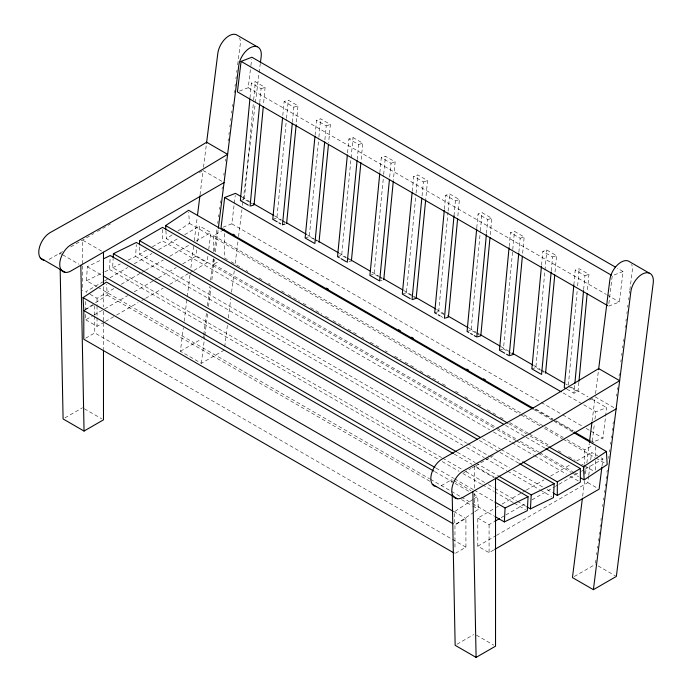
<?xml version="1.0" encoding="UTF-8"?>
<svg xmlns="http://www.w3.org/2000/svg" width="692" height="692" viewBox="0 0 692 692"><rect width="100%" height="100%" fill="white"/><g stroke="black" fill="none" stroke-linecap="round" stroke-linejoin="round"><path stroke-width="0.52" stroke-dasharray="3.46 2.59" d="M96.819 286.661L86.543 280.718L87.296 266.749L101.655 259.725M104.743 271.818L109.526 269.482L110.218 256.585M441.66 457.62L112.658 267.674L113.116 259.076M127.977 260.175L135.641 256.429L136.281 244.613M249.968 98.022L251.369 83.066L255.374 81.768L265.088 87.382L263.496 104.475M248.8 201.839L244.38 199.296L253.575 100.997M253.679 99.933L255.374 81.768M259.785 102.563L261.083 88.68L251.369 83.066M444.394 209.14L445.691 195.256L449.696 193.959L459.41 199.564L457.706 217.729M443.996 314.54L438.702 311.478L447.992 212.124M448.096 211.051L449.696 193.959M454.004 215.817L455.405 200.862L445.691 195.256M476.779 227.841L478.077 213.949L482.082 212.66L491.796 218.265L490.1 236.43M475.499 332.731L471.088 330.179L480.283 231.889M480.378 230.817L482.082 212.66M486.493 233.455L487.791 219.563L478.077 213.949M509.165 246.542L510.462 232.65L514.467 231.353L524.181 236.967L522.486 255.123M511.423 353.465L503.473 348.88L512.668 250.582M512.763 249.518L514.467 231.353M518.879 252.148L520.176 238.264L510.462 232.65M541.551 265.235L542.848 251.352L546.853 250.054L556.567 255.659L554.872 273.824M540.279 370.125L535.859 367.573L546.853 250.054M551.264 270.849L552.562 256.957L542.848 251.352M573.832 285.009L575.234 270.044L579.239 268.755L588.953 274.361L587.352 291.453M568.348 385.202L577.24 290.121M577.638 285.848L579.239 268.755M578.858 382.269L577.958 391.88L573.953 393.177L574.758 384.631M583.65 289.541L584.948 275.658L575.234 270.044M282.794 115.46L284.135 101.542L288.279 100.167L297.993 105.781L296.133 125.044M281.324 220.463L276.904 217.911L286.419 119.439M286.523 118.367L288.279 100.167M292.405 122.138L293.849 107.156L284.135 101.542M315.076 135.225L316.521 120.244L320.664 118.868L330.378 124.474L328.622 142.673M313.71 239.155L309.289 236.612L318.804 138.132M318.908 137.068L320.664 118.868M324.894 139.767L326.235 125.858L316.521 120.244M347.566 152.854L348.906 138.945L353.05 137.57L362.764 143.175L361.008 161.374M346.095 257.857L341.675 255.305L353.05 137.57M357.176 159.541L358.629 144.55L348.906 138.945M379.847 172.628L381.292 157.638L385.435 156.262L395.158 161.876L393.393 180.067M378.481 276.558L374.069 274.006L383.576 175.534M383.679 174.462L385.435 156.262M389.665 177.161L391.015 163.251L381.292 157.638M412.233 191.321L413.678 176.339L417.821 174.964L427.544 180.569L425.779 198.768M410.866 295.25L406.455 292.699L415.961 194.227M416.065 193.155L417.821 174.964M422.051 195.862L423.4 181.944L413.678 176.339M222.971 227.218L231.829 223.819L235.245 195.447M239.38 91.11L248.229 87.711L250.763 66.691M250.893 65.645L251.654 59.339M592.291 441.211L594.445 423.348M594.947 419.144L595.838 411.792L606.659 407.64L602.983 438.105L592.162 442.266M623.068 271.523L612.247 275.675L608.571 306.149L619.392 301.997L623.068 271.523L617.454 268.288M224.294 350.083L201.355 363.326L180.396 351.233L183.354 327.653M184.167 321.226L187.125 297.655M187.264 296.583L189.954 275.148M190.897 267.648L193.587 246.222M194.262 240.859L197.22 217.288M200.049 194.781L203.015 171.209M203.5 167.326L206.389 144.325M182.731 263.825L195.784 256.282L196.701 248.982M197.618 241.69L199.581 226.042L210.87 232.555L208.768 249.241M194.011 270.338L207.064 262.804L207.981 255.504M203.344 337.981L203.612 335.836M203.742 334.772L206.571 312.274M207.375 305.847L209.797 286.557M210.61 280.13L213.3 258.704M214.243 251.213L217.072 228.715M217.746 223.36L218.015 221.215M218.551 216.925L218.819 214.788M219.494 209.434L219.762 207.289M220.298 202.998L220.566 200.862M222.045 189.072L222.322 186.935M223.801 175.145L224.07 173.009M225.549 161.219L225.817 159.082M228.109 140.865L228.377 138.729M228.914 134.438L229.182 132.302M229.856 126.939L230.125 124.802M230.661 120.512L230.938 118.375M231.604 113.012L231.872 110.876M232.417 106.585L232.685 104.449M234.164 92.659L234.432 90.522M234.969 86.232L235.237 84.087M235.911 78.732L236.18 76.596M236.725 72.305L236.993 70.16M237.667 64.806L240.219 44.452A16.028 9.255 -60 0 0 239.596 38.077M201.355 363.326L204.72 336.546M204.849 335.473L207.548 314.038M208.491 306.539L210.913 287.249M211.856 279.75L214.408 259.388M215.35 251.888L218.179 229.389M224.701 346.865L227.53 324.375M228.334 317.948L230.756 298.659M231.569 292.232L234.259 270.806M235.202 263.306L238.031 240.816M238.567 236.526L241.932 209.745M242.468 205.463L255.253 103.688M255.391 102.615L259.024 73.698M259.163 72.625L260.235 64.053M582.673 496.138L584.558 481.139M585.501 473.639L586.314 467.204M586.851 462.922L589.273 443.633M592.101 421.134L595.059 397.554M595.553 393.679L598.442 370.678M496.449 535.392L587.828 482.635L588.615 476.373M588.745 475.335L590.06 464.903M590.717 459.687L591.634 452.395L597.706 455.898M601.997 466.209L602.914 458.908L598.571 456.4M595.527 563.262L595.924 560.044M596.599 554.69L596.867 552.545M597.412 548.263L597.68 546.118M598.346 540.763L598.623 538.618M599.16 534.336L599.428 532.191M600.102 526.837L600.371 524.692M600.907 520.41L601.175 518.265M602.654 506.483L602.931 504.338M603.467 500.057L603.735 497.911M604.41 492.557L604.678 490.412M605.215 486.13L605.483 483.985M606.157 478.63L606.426 476.485M606.962 472.203L607.23 470.058M608.718 458.277L608.986 456.132M609.522 451.85L609.79 449.705M610.465 444.351L610.733 442.205M611.27 437.924L611.538 435.778M612.212 430.424L612.481 428.279M613.026 423.997L613.294 421.852M616.52 396.144L616.788 393.999M617.333 389.708L617.601 387.572M619.081 375.782L619.349 373.645M620.828 361.855L621.096 359.719M621.632 355.428L621.909 353.292M622.575 347.929L622.852 345.792M623.388 341.502L623.656 339.365M625.135 327.575L625.404 325.439M625.94 321.149L626.217 319.012M626.883 313.649L627.16 311.512M627.696 307.222L627.964 305.085M628.639 299.723L628.907 297.586M629.443 293.296L629.711 291.159M629.85 290.086L632.272 270.797A16.028 9.255 -60 0 0 631.649 264.422M493.517 427.552L166.383 238.679L172.576 234.562M177.879 231.033L189.374 223.378L188.734 212.297M84.709 309.955L94.614 303.39M95.522 302.785L107.234 295.026L106.594 284.256M473.12 499.373L454.203 511.916L454.964 524.839L454.964 547.164M474.02 498.776L477.627 496.389L473.89 494.235M473.882 512.296L454.964 524.839L465.924 518.516L465.924 547.216L454.964 553.548M474.79 511.699L478.388 509.312L477.627 496.389M62.574 251.603L50.109 258.799A16.028 9.255 -60 0 1 47.177 260.045M70.74 246.888L93.74 233.602M97.486 231.448L110.564 223.888M199.365 172.619L202.168 171.002M139.525 246.914L139.525 254.223L146.894 249.968M152.422 246.776L162.559 240.92L489.694 429.793M103.48 281.532L85.747 291.764L89.225 293.771M104.414 280.987L109.076 278.296M110.011 277.76L127.735 267.519M134.265 263.756L151.998 253.514M158.529 249.743L178.121 238.437M184.652 234.666L199.581 226.042M90.09 294.273L97.036 298.278L113.834 288.581M121.29 284.274L140.891 272.959M141.817 272.423L144.619 270.806M145.554 270.269L163.277 260.036M169.808 256.265L189.409 244.951M195.94 241.179L210.87 232.555M85.635 309.497L94.761 304.229L94.761 314.86M213.62 251.551L213.62 235.609L221.838 230.86M85.747 314.419L85.747 319.808L93.212 315.509M94.138 314.964L127.709 295.588M134.239 291.816L153.823 280.511M154.757 279.975L157.551 278.357M158.485 277.821L176.2 267.588M85.747 319.808L97.036 326.33L104.492 322.022M105.426 321.477L115.685 315.561M116.619 315.024L138.063 302.638M141.791 300.484L144.593 298.866M145.528 298.33L163.243 288.106M169.765 284.334L189.349 273.029M190.283 272.492L193.077 270.875M85.635 338.206L94.761 332.93L465.924 547.216M213.62 258.998L213.62 264.309L219.096 261.152M64.944 417.882L82.53 407.735M180.396 351.233L201.502 339.045M463.692 472.714L470.949 468.519M471.858 468L474.574 466.425L493.707 477.48M475.508 465.889L493.266 455.639M589.549 400.045L593.286 397.891M567.016 439.636L584.775 449.895L592.084 445.674M493.742 549.984L489.08 552.674L477.8 546.161L477.8 518.109L495.524 507.876M496.458 507.34L498.327 506.259M502.055 504.105L521.656 492.791M522.581 492.254L525.384 490.637M526.318 490.1L544.042 479.867M550.572 476.096L571.108 464.246M576.704 461.01L591.634 452.395M477.8 518.109L489.08 524.622L493.751 521.932M501.216 517.625L504.944 515.471M505.878 514.934L526.404 503.075M532.001 499.849L554.396 486.917M555.33 486.381L558.133 484.763M559.058 484.227L580.519 471.832M581.453 471.295L584.256 469.678M585.19 469.141L602.914 458.908M477.8 546.161L495.515 535.928M456.997 644.235L473.648 634.616M574.282 576.514L595.388 564.326M112.658 267.674L120.322 263.929M86.543 280.718L103.783 272.293M293.849 107.156L297.993 105.781M326.235 125.858L330.378 124.474M358.629 144.55L362.764 143.175M391.015 163.251L395.158 161.876M272.76 219.286L276.904 217.911M423.4 181.944L427.544 180.569M305.146 237.987L309.289 236.612M337.54 256.68L341.675 255.305M348.906 261.74L350.567 261.187M369.926 275.381L374.069 274.006M379.64 280.987L382.122 280.165M403.133 293.806L406.455 292.699M261.083 88.68L265.088 87.382M240.375 200.585L244.38 199.296M455.405 200.862L459.41 199.564M487.791 219.563L491.796 218.265M520.176 238.264L524.181 236.967M552.562 256.957L556.567 255.659M434.697 312.775L438.702 311.478M584.948 275.658L588.953 274.361M467.083 331.477L471.088 330.179M499.468 350.169L503.473 348.88M531.854 368.871L535.859 367.573M248.229 87.711L606.304 294.437M607.239 294.982L619.392 301.997M203.111 170.466L222.244 181.512M595.155 396.81L615.205 408.384M242.044 197.125L252.329 203.067M274.767 216.016L281.307 219.796M282.25 220.341L285.052 221.959M307.49 234.908L314.03 238.688M314.964 239.233L317.775 240.851M339.279 253.263L345.818 257.043M346.753 257.58L349.555 259.197M371.993 272.155L378.541 275.935M379.476 276.471L382.278 278.089M403.782 290.51L415.001 296.98M436.505 309.402L443.987 313.718M469.228 328.293L475.776 332.065M476.71 332.61L479.513 334.227M501.017 346.64L508.49 350.965M533.74 365.532L540.279 369.312M541.213 369.857L544.024 371.474M565.52 383.887L567.397 384.968M571.134 387.122L587.958 396.845M591.703 398.999L606.659 407.64M282.206 220.973L285.735 223.006M314.592 239.666L317.239 241.197M346.977 258.367L349.624 259.898M379.363 277.068L382.019 278.591M411.749 295.761L415.286 297.802M249.682 202.349L252.329 203.88M476.381 333.241L479.037 334.764M541.161 370.635L543.808 372.166M568.244 386.274L577.958 391.88M440.882 316.348L442.646 317.368M566.886 389.103L573.953 393.177M563.115 392.9L582.75 404.232M583.685 404.768L595.838 411.792M231.829 223.819L540.348 401.948M541.282 402.485L561.852 414.361M562.786 414.897L582.422 426.237M586.159 428.391L589.895 430.554M590.83 431.09L602.983 438.105M535.902 409.024L552.726 418.738M556.463 420.9L573.296 430.614M591.063 440.873L595.734 443.572M535.132 409.335L552.899 419.594M553.834 420.13L573.469 431.471M533.515 409.396L553.142 420.736M554.076 421.272L572.768 432.067M213.62 235.609L523.074 414.266M524.008 414.811L563.271 437.482M189.374 223.378L520.246 414.413M521.18 414.949L540.807 426.281M544.543 428.443L562.302 438.693M563.236 439.23L595.016 457.576M595.95 458.121L605.301 463.519M227.383 259.604L224.571 257.986L224.571 232.469M231.119 261.766L235.79 264.465M236.725 265.001L242.338 268.245M246.075 270.399L247.944 271.48M259.163 277.959L261.974 279.577M268.513 283.357L270.382 284.438M281.601 290.908L284.412 292.534M288.149 294.688L299.368 301.167M303.105 303.33L306.85 305.483M310.587 307.646L321.806 314.125M325.543 316.279L329.28 318.441M333.025 320.595L344.244 327.074M347.981 329.236L352.661 331.935M353.595 332.471L356.397 334.089M362.002 337.333L363.88 338.414M370.419 342.194L375.099 344.893M376.033 345.429L378.835 347.047M385.375 350.827L387.252 351.908M394.725 356.224L401.273 360.004M405.01 362.158L409.69 364.857M410.624 365.402L416.229 368.637M419.966 370.8L423.712 372.953M427.448 375.116L438.667 381.595M442.404 383.749L446.15 385.911M455.5 391.309L458.303 392.926M464.842 396.706L468.588 398.869M477.938 404.266L480.741 405.884M487.28 409.664L491.96 412.363M492.894 412.899L495.697 414.517M500.377 417.215L503.179 418.833M509.719 422.613L528.42 433.408M529.354 433.953L548.99 445.285M558.34 450.682L561.143 452.3M568.625 456.616L575.164 460.396M581.712 464.176L583.581 465.258M584.515 465.794L593.866 471.191M508.655 423.616L526.413 433.875M530.159 436.029L547.917 446.288M505.584 425.39L525.211 436.721M526.145 437.266L544.838 448.061M213.62 264.309L495.956 427.319M496.891 427.864L516.526 439.195M520.272 441.358L538.964 452.153M539.898 452.689L572.621 471.581M573.556 472.126L578.235 474.824M497.254 429.706L515.947 440.501M516.889 441.038L537.45 452.914M538.385 453.45L571.099 472.342M572.033 472.878L578.573 476.658M195.784 256.282L207.064 262.804M587.828 482.635L597.378 488.145M493.431 431.946L511.198 442.197M512.132 442.742L533.627 455.154M534.561 455.691L566.341 474.037M570.078 476.2L578.486 481.052M482.54 438.693L500.299 448.952M501.233 449.489L521.803 461.365M479.418 440.501L499.044 451.833M499.979 452.378L518.671 463.164M139.525 254.223L466.65 443.096M467.593 443.633L509.649 467.913M513.386 470.076L543.298 487.341M547.035 489.503L552.64 492.739M135.641 256.429L462.775 445.302M466.512 447.456L484.27 457.706M485.204 458.251L506.708 470.664M507.643 471.2L539.414 489.547M540.357 490.092L551.567 496.562M457.36 452.283L475.119 462.541M476.061 463.078L497.557 475.491M454.237 454.09L471.996 464.341M475.733 466.503L494.425 477.298M101.663 251.127L82.53 240.081L82.53 264.802M442.595 458.156L462.221 469.496M465.958 471.65L484.651 482.445M488.396 484.599L494.002 487.843M494.936 488.379L516.431 500.792M517.365 501.328L525.782 506.189M109.526 269.482L438.529 459.427M442.266 461.581L459.09 471.295M462.836 473.458L481.528 484.253M482.462 484.789L493.673 491.268M494.607 491.804L513.3 502.6M514.242 503.136L525.453 509.615M87.296 266.749L102.243 275.381M435.925 468.034L453.684 478.284M454.618 478.821L473.311 489.616M474.245 490.152L493.872 501.492M61.674 254.223L59.858 253.168L59.919 256.395M62.591 254.751L78.992 264.214M453.727 480.568L471.036 490.567M434.619 471.563L454.255 482.895M455.189 483.44L470.145 492.073M598.122 565.909L615.439 575.9M97.754 287.197L429.568 478.76M430.502 479.305L460.405 496.571M461.339 497.107L471.624 503.049M472.558 503.586L494.053 515.998M107.234 295.026L429.775 481.243M461.564 499.598L471.849 505.532M472.783 506.077L478.388 509.312M453.77 511.492L465.924 518.516M84.346 408.782L101.663 418.781M476.399 635.135L493.707 645.126M165.924 230.618L166.383 238.679M451.971 482.748L451.902 479.513L442.153 485.144A16.028 9.255 -60 0 1 439.221 486.389M595.734 446.755L595.734 456.322M595.734 460.578L595.734 470.145M584.775 449.895L584.775 463.718M584.775 464.782L584.775 474.349M489.08 524.622L489.08 552.674M474.574 466.425L474.574 488.993M474.574 493.292L474.574 506.189M162.559 229.441L162.559 240.92M103.48 286.575L103.48 306.988M103.48 311.288L103.48 322.04M103.48 323.112L103.48 348.906M97.036 298.278L97.036 304.748M97.036 305.829L97.036 316.616M97.036 317.697L97.036 326.33M94.761 315.924L94.761 332.93M85.747 301.47L85.747 310.103M82.53 265.875L82.53 290.588"/><path stroke-width="1.04" d="M113.177 258.004L113.41 253.704L136.393 242.46L477.549 439.42M504.338 521.932L505.091 507.963L528.074 496.718L527.321 510.687L504.338 521.932L494.988 516.535M530.453 508.888L531.205 494.918L554.188 483.673L553.436 497.643L530.453 508.888L526.716 506.726M249.873 99.094L240.375 200.585L248.324 205.178M250.089 206.199L259.69 103.636M263.289 106.611L254.094 204.901L251.092 205.87M444.29 210.212L434.697 312.775L436.462 313.796M444.411 318.389L454.004 215.817M457.611 218.802L448.416 317.092L445.414 318.06M476.676 228.914L467.083 331.477L468.847 332.497M476.797 337.082L486.389 234.519M489.997 237.494L480.802 335.784L477.8 336.762M509.061 247.606L499.468 350.169L504.771 353.231M509.182 355.783L518.775 253.22M522.382 256.196L513.187 354.486L510.186 355.454M541.447 266.308L531.854 368.871L540.686 373.974M541.568 374.484L551.161 271.913M545.573 373.187L554.768 274.897M573.832 285.009L564.239 387.572L566.004 388.593M574.853 383.567L583.555 290.614M578.962 381.197L587.153 293.59M282.587 117.605L272.76 219.286L277.181 221.838M282.483 224.891L292.301 123.211M286.618 223.516L296.133 125.044M314.972 136.298L305.146 237.987L313.986 243.082M314.869 243.593L324.686 141.912M319.012 242.217L328.415 144.818M347.358 154.999L337.54 256.68L339.305 257.701M347.254 262.294L357.072 160.605M351.398 260.919L360.904 162.438M379.744 173.692L369.926 275.381L378.758 280.476M379.64 280.987L389.458 179.306M383.783 279.611L393.29 181.14M412.129 192.393L402.312 294.074L410.261 298.667M412.025 299.688L421.843 198.007M425.675 199.841L416.169 298.313L412.856 299.411M241.11 196.589L235.496 193.353L224.675 197.505L221.007 227.971L533.264 408.254M615.586 267.207L251.905 57.237L241.084 61.389L237.408 91.863L607.637 305.613M197.497 215.143L199.919 195.853M206.51 143.348L217.824 53.336A16.028 9.255 -60 0 1 236.136 34.6L257.095 46.701M218.317 228.317L238.783 65.437A16.028 9.255 -60 0 1 251.732 47.056A16.028 9.255 -60 0 1 261.178 56.554L260.374 62.981M582.404 498.283L572.44 577.578L593.399 589.679L616.347 576.427L653.231 282.898A16.028 9.255 -60 0 0 643.785 273.401A16.028 9.255 -60 0 0 630.827 291.79L593.399 589.679M589.411 442.56L591.963 422.207M598.563 369.701L609.868 279.689A16.028 9.255 -60 0 1 628.189 260.945L649.148 273.046M601.867 467.247L599.116 489.149L494.676 549.448M165.864 229.606L165.639 225.575L188.622 210.281L532.581 408.86M606.417 451.487L607.169 464.591L584.178 479.893L583.434 466.789L606.417 451.487L573.703 432.604M454.03 553.003L83.81 339.253L83.81 310.552L83.04 297.629L106.464 282.102L433.685 471.018M224.061 182.567L71.068 270.901A16.028 9.255 -60 0 1 59.728 264.353A16.028 9.255 -60 0 1 71.068 244.717L164.177 192.506L227.607 154.342L206.657 142.241L143.218 180.404L50.109 232.616A16.028 9.255 -60 0 0 39.159 248.644A16.028 9.255 -60 0 0 44.444 260.313M139.525 244.83L139.525 240.652L162.559 227.348L503.715 424.317M222.746 230.332L224.571 229.277M60.169 269.318L63.093 418.954L84.052 431.055L103.48 419.836L103.48 349.979M616.114 408.911L463.112 497.245A16.028 9.255 -60 0 1 451.781 490.697A16.028 9.255 -60 0 1 463.112 471.07L556.23 418.859L619.66 380.687L598.701 368.585L535.271 406.758L442.153 458.969A16.028 9.255 -60 0 0 431.211 474.989A16.028 9.255 -60 0 0 436.488 486.666M522.737 461.901L557.319 481.866L580.363 468.562L580.363 482.134L557.319 495.437L553.574 493.275M494.685 521.396L499.347 518.697M452.196 494.59L455.146 645.299L476.105 657.4L495.533 646.181L495.533 478.527M103.575 258.791L110.279 255.512L453.303 453.554M283.305 224.623L284.966 224.07M241.084 61.389L611.313 275.139M253.263 203.604L273.833 215.48M285.986 222.495L306.556 234.372M318.709 241.387L338.336 252.727M350.498 259.742L370.125 271.074M383.212 278.634L402.848 289.965M415.935 297.525L435.571 308.857M447.724 315.872L468.294 327.748M480.447 334.772L500.082 346.104M512.236 353.119L532.805 364.995M544.959 372.011L564.586 383.351M278.945 222.859L280.71 223.879M341.07 258.721L346.372 261.784M438.226 314.817L439.991 315.837M470.612 333.518L472.385 334.53M474.15 335.551L475.914 336.572M506.535 354.252L508.3 355.273M224.675 197.505L561.247 391.819M232.988 234.138L234.856 235.219M326.477 288.114L328.345 289.195M398.471 329.677L400.339 330.759M411.558 337.238L413.427 338.31M466.719 369.078L468.588 370.159M483.544 378.792L485.412 379.873M574.403 432.007L590.293 441.185M165.639 225.575L507.72 423.08M548.851 446.824L583.434 466.789M545.78 448.598L580.363 468.562M580.441 477.731L584.178 479.893M139.525 240.652L480.672 437.621M519.606 463.709L554.188 483.673M113.41 253.704L456.426 451.746M498.491 476.027L531.205 494.918M495.36 477.835L528.074 496.718M103.177 275.926L434.991 467.489M494.806 502.029L505.091 507.963M40.292 257.917L65.394 272.414M432.336 484.27L457.447 498.759M83.04 297.629L453.269 511.379M83.81 310.552L453.096 523.758M472.861 491.614L476.105 657.4M80.817 265.27L84.052 431.055M557.319 481.866L557.319 495.437M103.48 252.182L103.48 284.421"/></g></svg>
